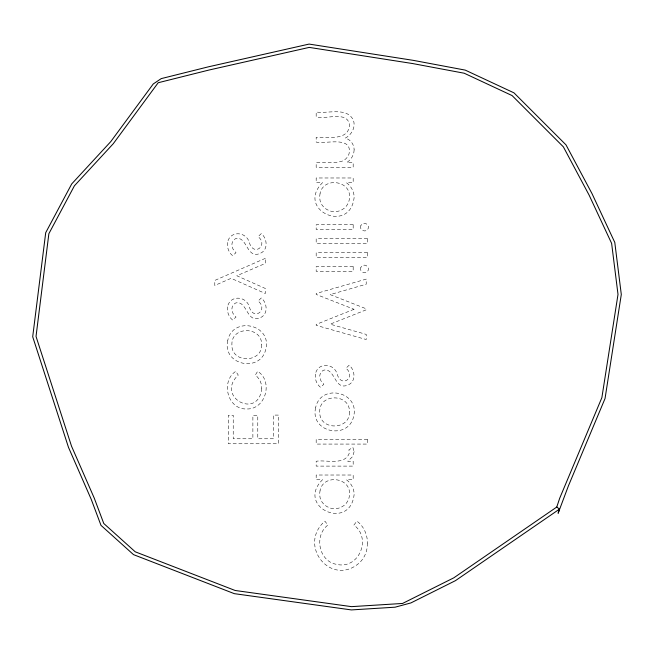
<?xml version="1.0" encoding="UTF-8"?>
<svg xmlns="http://www.w3.org/2000/svg" width="654" height="654" viewBox="0 0 654 654"><rect width="100%" height="100%" fill="white"/><g stroke="black" fill="none" stroke-linecap="round" stroke-linejoin="round"><path stroke-width="0.49" stroke-dasharray="3.27 2.45" d="M261.796 388.451C258.395 420.334 214.953 396.872 238.26 375.102L235.775 371.325C220.488 381.323 227.412 409.608 246.525 408.971C265.802 409.837 273.486 381.045 257.643 371.325L255.297 375.102C259.483 378.216 261.829 383.269 261.796 388.451M367.466 543.041L366.992 548.592A25.735 25.735 0 0 1 359.962 562.342C331.807 588.069 296.99 545.673 324.883 521.14L327.875 525.08C313.846 535.675 318.76 561.451 336.655 564.377C359.111 569.65 371.913 538.111 353.896 525.08L356.921 521.14C363.796 526.208 367.434 534.604 367.466 543.041M227.576 242.454C226.783 247.359 228.737 252.567 232.611 255.689L236.012 252.697L232.93 248.937L231.9 244.956A6.965 6.965 0 0 1 235.734 238.579C247.441 235.775 246.37 259.654 260.349 253.302C268.385 249.934 267.388 238.457 261.281 233.584L258.117 236.642C268.843 245.422 253.49 257.014 249.378 242.65C246.378 231.246 229.75 230.478 227.576 242.454M227.576 306.832C226.783 311.745 228.737 316.945 232.611 320.068L236.012 317.076L232.93 313.323L231.9 309.342A6.965 6.965 0 0 1 235.734 302.957C247.441 300.161 246.37 324.032 260.349 317.689C268.385 314.312 267.388 302.843 261.281 297.962L258.117 301.028C268.843 309.808 253.49 321.392 249.378 307.028C246.378 295.624 229.75 294.864 227.576 306.832M315.424 374.072C314.631 378.985 316.585 384.184 320.46 387.307L323.861 384.315L320.779 380.554L319.749 376.581A6.965 6.965 0 0 1 323.583 370.197C335.289 367.393 334.219 391.272 348.198 384.92C356.234 381.552 355.236 370.074 349.13 365.202L345.966 368.259C356.692 377.039 341.339 388.631 337.227 374.268C334.227 362.864 317.599 362.095 315.424 374.072M227.739 340.611C221.968 365.324 260.971 373.295 265.892 348.77C271.704 324.065 232.497 315.996 227.739 340.611M315.588 407.851C309.816 432.564 348.819 440.534 353.74 416.009C359.553 391.305 320.346 383.236 315.588 407.851M354.133 197.394C350.176 234.778 295.191 209.877 322.536 182.67L316.176 182.67L316.176 177.978L353.176 177.978L353.176 182.67L346.375 182.67C351.124 186.038 354.166 191.532 354.133 197.394M354.133 494.44C350.176 531.816 295.191 506.915 322.536 479.717L316.176 479.717L316.176 475.017L353.176 475.017L353.176 479.717L346.375 479.717C351.124 483.085 354.166 488.579 354.133 494.44M261.625 344.674C262.238 363.199 231.148 363.575 231.9 344.674C231.156 325.782 262.213 326.166 261.625 344.674M349.473 411.914C350.086 430.438 318.997 430.814 319.749 411.914C319.005 393.013 350.062 393.406 349.473 411.914M320.1 193.232L319.61 197.042L320.108 200.786A14.609 14.609 0 0 0 327.155 209.681L330.801 211.177A14.985 14.985 0 0 0 342.099 209.689A14.355 14.355 0 0 0 349.538 197.009C350.43 180.39 323.567 176.882 320.1 193.232M320.1 490.279L319.61 494.081L320.108 497.833A14.609 14.609 0 0 0 327.155 506.719L330.801 508.223A14.985 14.985 0 0 0 342.099 506.736A14.355 14.355 0 0 0 349.538 494.048C350.43 477.428 323.567 473.929 320.1 490.279M354.133 149.84C354.059 155.039 351.084 159.731 346.784 162.535L353.176 162.535L353.176 167.301L316.176 167.301L316.176 162.535L331.856 162.535L337.897 162.192L342.156 161.162A11.797 11.797 0 0 0 349.007 153.927C353.005 135.264 324.686 144.444 316.176 142.065L316.176 137.299C326.804 136.612 347.985 141.444 349.506 125.47C348.141 109.88 324.736 120.123 316.176 116.829L316.176 111.965C327.597 114.025 347.773 106.406 353.651 120.908C355.523 127.816 351.411 134.961 345.255 138.125C350.495 139.474 354.223 144.444 354.133 149.84M354.133 451.62L352.547 456.656L347.773 461.25L353.176 461.25L353.176 466.106L316.176 466.106L316.176 461.25C326.289 459.549 345.598 466.016 349.506 452.404L348.86 449.887L352.874 447.401L354.133 451.62M360.844 225.63C358.85 230.216 366.297 233.274 368.128 228.622C370.131 224.028 362.659 220.962 360.844 225.63M360.844 267.461C358.85 272.056 366.297 275.105 368.128 270.454C370.131 265.859 362.659 262.794 360.844 267.461M265.328 258.346L214.79 280.419L214.79 285.446L231.132 278.318L265.328 293.507L265.328 288.479L236.838 275.759L265.328 263.407L265.328 258.346M354.027 309.277L316.176 324.409L316.176 325.34L366.207 339.524L366.207 334.39L330.156 324.171L366.207 309.824L366.207 308.786L330.156 294.611L366.207 284.22L366.207 279.119L316.176 293.499L316.176 294.431L354.027 309.277M353.176 224.739L316.176 224.739L316.176 229.505L353.176 229.505L353.176 224.739M367.466 238.685L316.176 238.685L316.176 243.443L367.466 243.443L367.466 238.685M367.466 252.632L316.176 252.632L316.176 257.39L367.466 257.39L367.466 252.632M353.176 266.57L316.176 266.57L316.176 271.336L353.176 271.336L353.176 266.57M278.359 415.094L273.462 415.094L273.462 438.769L257.782 438.769L257.782 415.298L252.885 415.298L252.885 438.769L233.225 438.769L233.225 415.298L228.328 415.298L228.328 443.764L278.359 443.764L278.359 415.094M367.466 439.308L316.176 439.308L316.176 444.074L367.466 444.074L367.466 439.308"/><path stroke-width="0.98" d="M556.767 507.038L559.71 498.201L601.876 397.648L618.005 294.431L611.621 243.362L589.115 195.129L563.372 146.856L512.09 95.574L464.201 73.223L412.625 63.552L309.228 47.399L209.059 70.019L158.203 82.731L113.265 143.716L74.401 185.818L48.87 233.699L36.027 336.442L71.523 446.167L94.258 498.127L103.765 523.478L135.247 551.812L235.146 590.48L351.517 606.642L402.553 603.454L453.794 577.834L556.767 507.038L559.513 509.106L558.124 513.276L568.44 485.824L605.04 398.539L621.3 294.48L614.793 242.446L592.034 193.674L566.021 144.894L513.987 92.86L465.207 70.101L413.173 60.34L309.113 44.08L208.307 66.847L161.236 78.611L153.24 83.974L110.747 141.64L71.719 183.913L45.706 232.693L32.7 336.753L68.474 447.32L91.233 499.354L100.994 525.366L133.506 554.633L234.32 593.66L351.386 609.92L395.09 607.19L410.892 602.931L455.454 580.654L559.513 509.106"/></g></svg>
